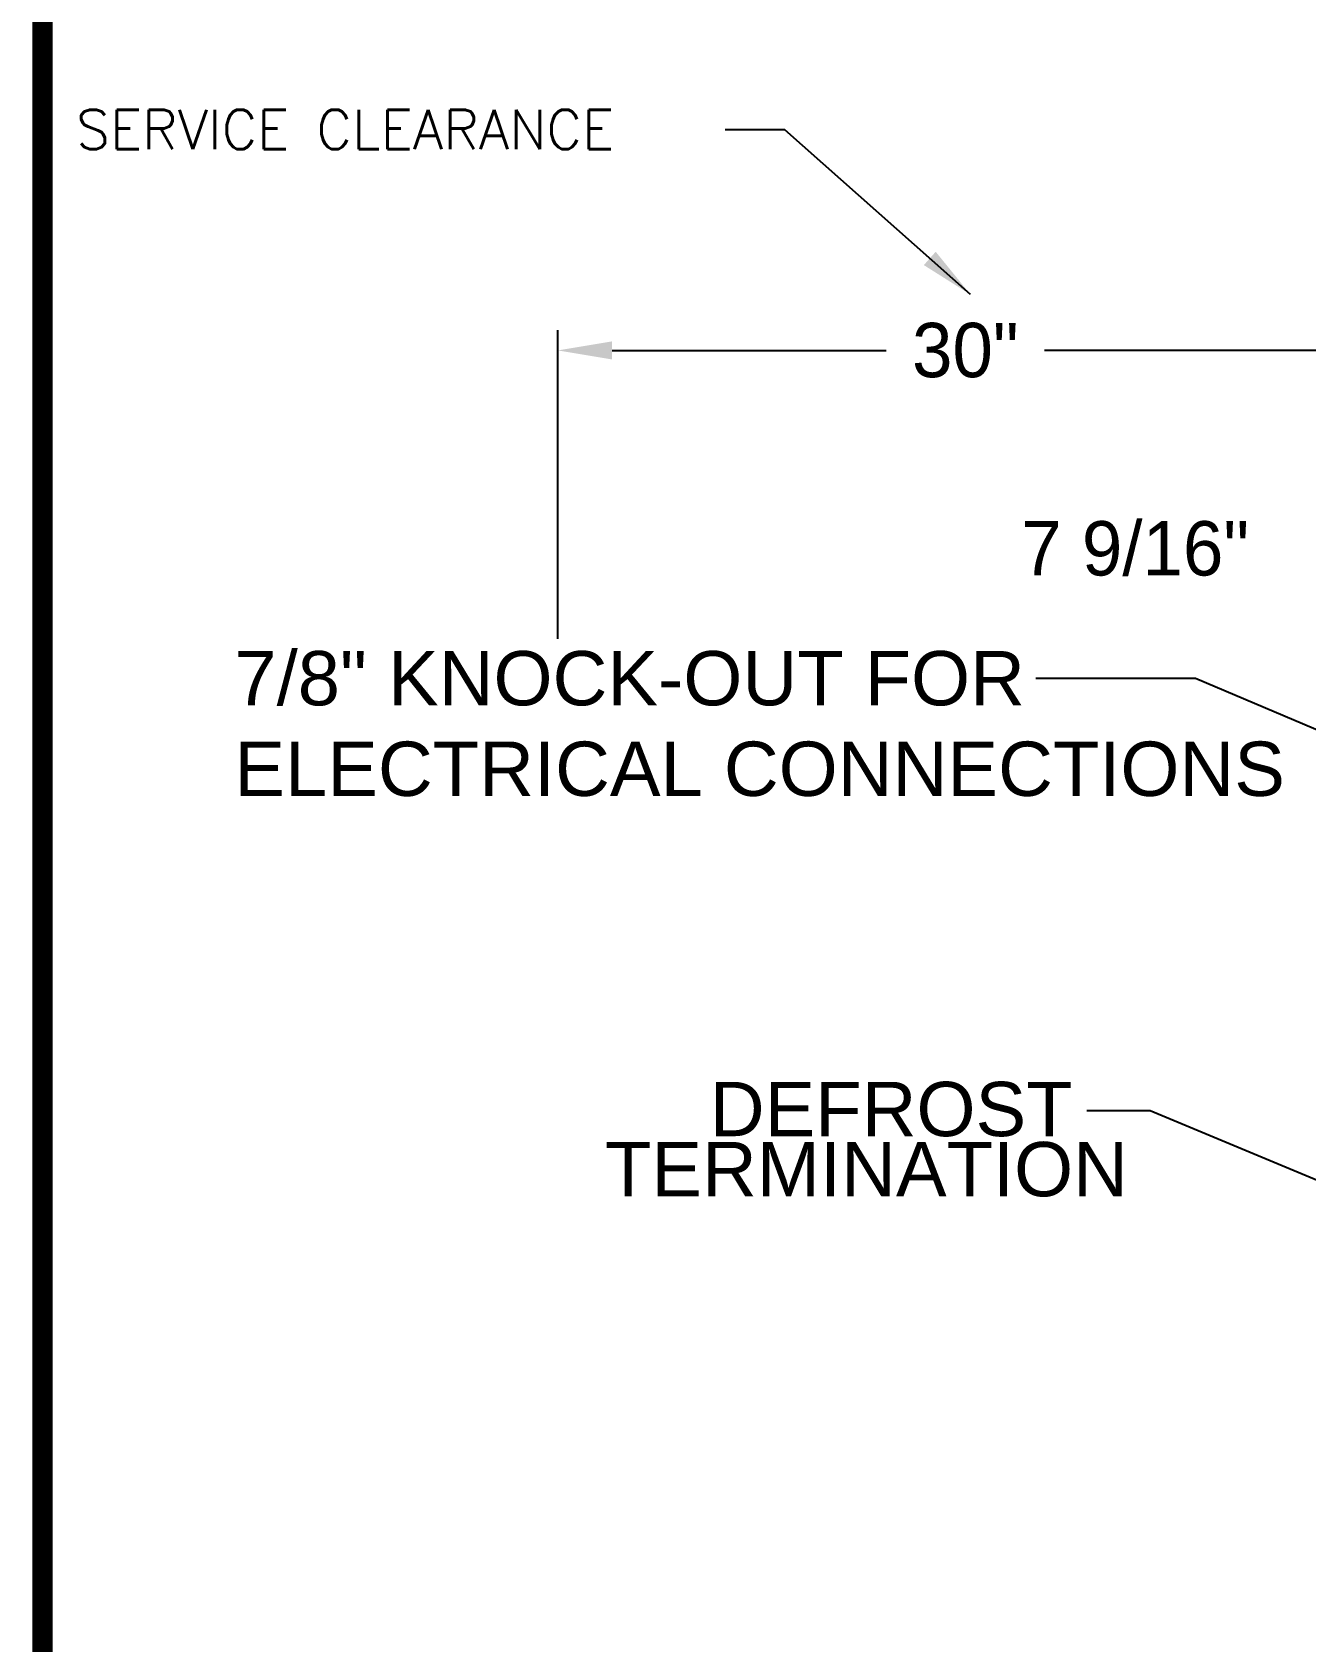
# Model space of a CAD drawing. Extents: x -24 to 296, y -58 to 147.
# Drawn here: x -15.5 to 31.4, y 17.4 to 76.7 of the extents above; entities that cross this region are included whole.
import ezdxf

# ---------------------------------------------------------------- set-up
doc = ezdxf.new("R2010")
doc.units = 0
doc.header["$MEASUREMENT"] = 0
doc.layers.get('0').update_dxf_attribs({"linetype": 'CONTINUOUS'})
doc.layers.get('Defpoints').update_dxf_attribs({"linetype": 'CONTINUOUS'})
for name, color, linetype in [('0 Unit', 7, 'CONTINUOUS'), ('ED11A', 7, 'CONTINUOUS'), ('RH01NO', 7, 'CONTINUOUS')]:
    doc.layers.add(name, color=color, linetype=linetype)
doc.styles.add('dimentions', font='arial.ttf')
doc.styles.add('SIMPLEX', font='SIMPLEX')
doc.dimstyles.get("Standard").update_dxf_attribs({"dimtxt": 2, "dimasz": 2, "dimexe": 0.75, "dimexo": 0.75, "dimgap": 0.75, "dimtad": 0, "dimtih": 1, "dimtoh": 1, "dimdec": 4, "dimzin": 0, "dimdsep": 46, "dimlunit": 5, "dimtxsty": 'STANDARD', "dimcen": 0.09, "dimadec": 0, "dimazin": 0, "dimtfac": 1, "dimtdec": 4, "dimtofl": 0, "dimtmove": 0, "dimatfit": 3, "dimfxl": 1, "dimfrac": 2, "dimtolj": 1, "dimtzin": 0, "dimarcsym": 0})

# ---------------------------------------------------------------- blocks, each defined once
blk = doc.blocks.new('*D20')
at = {"layer": '0 Unit', "color": 0, "lineweight": -2}
for p, q in [((33.863, 54.335), (33.863, 58.398)), ((41.426, 54.335), (41.426, 58.398)), ((33.863, 57.648), (31.863, 57.648)), ((39.426, 57.648), (35.863, 57.648))]:
    blk.add_line(p, q, dxfattribs=at)
at = {"layer": '0 Unit', "color": 0}
for points in [[(35.863, 57.981), (35.863, 57.314), (33.863, 57.648)], [(39.426, 57.981), (39.426, 57.314), (41.426, 57.648)]]:
    blk.add_solid(points, dxfattribs=at)
at = {"layer": 'Defpoints', "color": 0}
for p in [(33.863, 57.648), (33.863, 53.585), (41.426, 53.585)]:
    blk.add_point(p, dxfattribs=at)
at = {"layer": '0 Unit', "color": 0, "insert": (25.113, 57.648), "char_height": 2, "attachment_point": 5}
blk.add_mtext('\\A1;7 9/16"', dxfattribs=at)
blk = doc.blocks.new('*D22')
at = {"layer": '0 Unit', "color": 0, "lineweight": -2}
for p, q in [((3.863, 54.335), (3.863, 65.698)), ((33.863, 54.335), (33.863, 65.698)), ((5.863, 64.948), (15.947, 64.948)), ((31.863, 64.948), (21.78, 64.948))]:
    blk.add_line(p, q, dxfattribs=at)
at = {"layer": '0 Unit', "color": 0}
for points in [[(5.863, 65.281), (5.863, 64.615), (3.863, 64.948)], [(31.863, 65.281), (31.863, 64.615), (33.863, 64.948)]]:
    blk.add_solid(points, dxfattribs=at)
at = {"layer": 'Defpoints', "color": 0}
for p in [(33.863, 64.948), (3.863, 53.585), (33.863, 53.585)]:
    blk.add_point(p, dxfattribs=at)
at = {"layer": '0 Unit', "color": 0, "insert": (18.863, 64.948), "char_height": 2, "attachment_point": 5}
blk.add_mtext('\\A1;30"', dxfattribs=at)

msp = doc.modelspace()

# ---------------------------------------------------------------- linework, layer by layer
at = {"const_width": 0.75262}
msp.add_lwpolyline([(-15.09433, -50.42783), (285.95207, -50.42783), (285.95207, 137.72617), (-15.09433, 137.72617), (-15.09433, -50.42783)], dxfattribs=at)
at = {"layer": 'RH01NO'}
msp.add_lwpolyline([(36.41711, 49.01376), (27.32827, 52.86948), (21.45918, 52.86948)], dxfattribs=at)

# ---------------------------------------------------------------- texts
at = {"layer": '0 Unit', "insert": (-13.85422, 73.81023), "char_height": 1.4525, "width": 34.6701003, "attachment_point": 1, "style": 'SIMPLEX'}
msp.add_mtext('SERVICE CLEARANCE', dxfattribs=at)
at = {"layer": 'ED11A', "lineweight": 30, "style": 'dimentions'}
for s, p in [('DEFROST', (9.45908, 36.02186)), ('TERMINATION', (5.60155, 33.80853))]:
    msp.add_text(s, height=2, dxfattribs=at).set_placement(p)
at = {"layer": 'RH01NO', "lineweight": 30, "insert": (-8.03104, 51.20012), "char_height": 2, "attachment_point": 4, "style": 'dimentions'}
msp.add_mtext('{7/8" KNOCK-OUT FOR}\\P{ELECTRICAL CONNECTIONS}', dxfattribs=at)

# ---------------------------------------------------------------- dimensions: what is measured, and where the dimension line sits
at = {"layer": '0 Unit'}
for base, p1, picture, middle in [((33.86334, 64.94804), (3.86334, 53.58475), '*D22', (18.86334, 64.94804)), ((33.86334, 57.64764), (41.42584, 53.58475), '*D20', (25.11334, 57.64764))]:
    dim = msp.add_linear_dim(base=base, p1=p1, p2=(33.86334, 53.58475), dimstyle='Standard', override={"dimpost": '"'}, dxfattribs=at)
    dim.commit()
    dim.dimension.update_dxf_attribs({"geometry": picture, "text_midpoint": middle})

# ---------------------------------------------------------------- leaders
msp.add_leader([(19.04857, 67.00664), (12.22058, 73.06953), (10.02888, 73.06953)], dimstyle='Standard', override={"dimgap": 0.09, "dimtad": 0}, dxfattribs=at)
at = {"layer": 'ED11A'}
msp.add_leader([(34.21515, 33.39033), (25.66806, 36.95432), (23.32903, 36.95432)], dimstyle='Standard', override={"dimgap": 0.09, "dimtad": 0}, dxfattribs=at)

doc.saveas('drawing.dxf')
